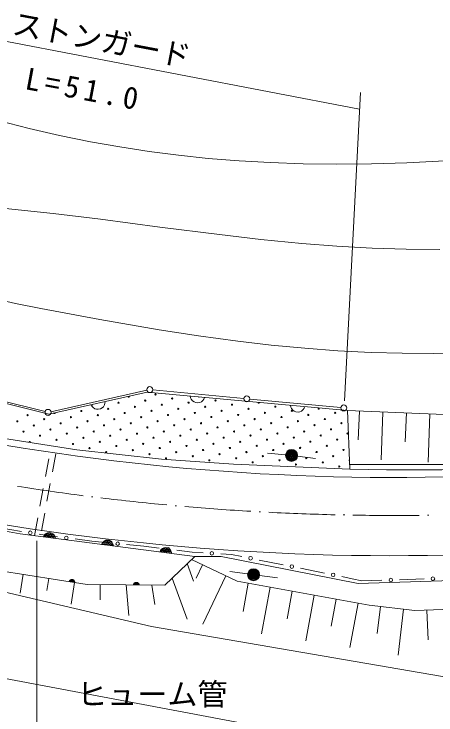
# Model space of a CAD drawing. Units: millimetres, scale not verified. Extents: x 40000 to 680000, y 20000 to 380000.
# Drawn here: x 288944 to 324006, y 240202 to 298480 of the extents above; entities that cross this region are included whole.
import ezdxf
from ezdxf.enums import TextEntityAlignment as Align

# ---------------------------------------------------------------- set-up
doc = ezdxf.new("R2010")
doc.units = ezdxf.units.MM
doc.header["$LTSCALE"] = 1000
doc.linetypes.add('USER2', pattern=[2.5, 1.5, -1])
doc.layers.add('S-SUV', color=7, linetype='Continuous', lineweight=13)
doc.styles.add('ＭＳ ゴシック', font='')
doc.styles.get('ＭＳ ゴシック').set_extended_font_data('MS Gothic')

msp = doc.modelspace()

# ---------------------------------------------------------------- linework, layer by layer
at = {"layer": 'S-SUV'}
for p, q in [((278228, 298132), (317656, 290577)), ((316400, 266321), (317727, 291950)), ((287460, 289660), (290189, 288972)), ((290189, 288972), (292736, 288390)), ((292736, 288390), (295302, 287866)), ((295302, 287866), (297723, 287431)), ((297723, 287431), (300163, 287053)), ((300163, 287053), (302612, 286737)), ((302612, 286737), (305070, 286480)), ((305070, 286480), (307645, 286273)), ((307645, 286273), (310238, 286124)), ((321576, 286106), (324737, 286261)), ((310238, 286124), (312969, 286030)), ((312969, 286030), (315717, 285995)), ((315717, 285995), (318643, 286021)), ((318643, 286021), (321576, 286106)), ((288238, 282318), (292184, 281897)), ((292184, 281897), (296123, 281416)), ((296123, 281416), (301069, 280770)), ((301069, 280770), (306028, 280136)), ((306028, 280136), (309445, 279743)), ((309445, 279743), (312869, 279410)), ((312869, 279410), (315781, 279187)), ((315781, 279187), (318698, 279025)), ((318698, 279025), (321518, 278927)), ((321518, 278927), (324337, 278889)), ((286961, 274904), (289064, 274415)), ((289064, 274415), (291178, 273985)), ((291178, 273985), (296083, 273084)), ((296083, 273084), (301009, 272226)), ((301009, 272226), (304270, 271720)), ((304270, 271720), (307540, 271274)), ((307540, 271274), (310323, 270953)), ((310323, 270953), (313113, 270691)), ((313113, 270691), (315857, 270490)), ((315857, 270490), (318615, 270348)), ((271871, 270186), (291840, 265208)), ((318615, 270348), (321204, 270274)), ((321204, 270274), (323804, 270259)), ((323804, 270259), (326413, 270309)), ((285431, 266950), (291527, 265423)), ((291840, 265208), (300017, 267045)), ((292014, 265416), (299982, 267195)), ((300017, 267045), (316668, 265504)), ((300475, 267226), (308037, 266514)), ((303615, 266574), (303583, 266715)), ((303676, 266450), (303615, 266574)), ((303780, 266308), (303676, 266450)), ((304635, 266362), (304509, 266241)), ((304717, 266472), (304635, 266362)), ((304778, 266605), (304717, 266472)), ((308535, 266467), (316097, 265754)), ((295418, 265870), (295343, 265995)), ((295513, 265772), (295418, 265870)), ((295657, 265669), (295513, 265772)), ((296371, 265829), (296258, 265730)), ((296453, 265983), (296371, 265829)), ((296498, 266113), (296453, 265983)), ((296514, 266258), (296498, 266113)), ((303905, 266224), (303780, 266308)), ((304041, 266170), (303905, 266224)), ((304227, 266152), (304041, 266170)), ((304371, 266181), (304227, 266152)), ((304509, 266241), (304371, 266181)), ((311940, 265803), (311908, 265945)), ((312001, 265680), (311940, 265803)), ((313103, 265834), (313042, 265701)), ((295801, 265627), (295657, 265669)), ((295948, 265617), (295801, 265627)), ((296129, 265658), (295948, 265617)), ((296258, 265730), (296129, 265658)), ((312105, 265538), (312001, 265680)), ((312230, 265454), (312105, 265538)), ((312367, 265399), (312230, 265454)), ((312552, 265382), (312367, 265399)), ((312696, 265411), (312552, 265382)), ((312834, 265470), (312696, 265411)), ((312960, 265591), (312834, 265470)), ((313042, 265701), (312960, 265591)), ((316668, 265504), (316846, 260645)), ((316668, 265504), (326435, 265116)), ((317645, 265466), (317550, 263088)), ((319598, 265388), (319440, 261409)), ((321552, 265310), (321456, 262913)), ((323505, 265233), (323345, 261221)), ((294151, 262245), (285204, 263667)), ((301203, 261475), (294151, 262245)), ((311508, 261825), (310014, 261964)), ((312502, 261717), (313990, 261530)), ((307187, 261060), (301203, 261475)), ((316846, 260645), (307187, 261060)), ((325498, 261020), (316832, 261020)), ((277496, 257384), (289466, 255257)), ((287568, 255800), (289571, 255470)), ((291510, 255207), (291621, 255304)), ((291621, 255304), (291738, 255349)), ((291622, 255293), (292222, 255216)), ((291738, 255349), (291859, 255371)), ((292114, 255293), (291744, 255341)), ((291859, 255371), (292013, 255351)), ((292013, 255351), (292125, 255299)), ((292125, 255299), (292226, 255225)), ((303961, 253385), (289466, 255257)), ((291021, 255231), (291173, 255206)), ((291173, 255206), (292557, 255026)), ((291386, 255009), (291441, 255118)), ((292378, 254881), (291386, 255009)), ((291419, 255067), (292361, 254946)), ((291441, 255118), (291510, 255207)), ((292345, 255011), (291452, 255126)), ((291497, 255183), (292313, 255078)), ((292276, 255146), (291555, 255239)), ((292226, 255225), (292309, 255104)), ((292309, 255104), (292356, 255000)), ((292356, 255000), (292378, 254881)), ((294015, 254836), (295400, 254655)), ((296342, 254583), (296453, 254680)), ((296453, 254680), (296569, 254725)), ((296569, 254725), (296691, 254747)), ((296945, 254669), (296576, 254717)), ((296691, 254747), (296844, 254727)), ((296844, 254727), (296956, 254675)), ((290847, 254670), (290847, 237122)), ((295400, 254655), (296827, 254513)), ((296218, 254385), (296272, 254494)), ((297210, 254257), (296218, 254385)), ((296251, 254444), (297193, 254322)), ((296272, 254494), (296342, 254583)), ((297176, 254387), (296284, 254502)), ((296329, 254560), (297144, 254454)), ((297108, 254522), (296386, 254615)), ((296454, 254670), (297054, 254592)), ((296956, 254675), (297058, 254602)), ((297058, 254602), (297140, 254480)), ((297140, 254480), (297187, 254376)), ((297187, 254376), (297210, 254257)), ((298290, 254368), (299717, 254226)), ((299717, 254226), (301009, 254070)), ((301284, 254056), (301401, 254101)), ((301401, 254101), (301522, 254124)), ((301522, 254124), (301676, 254104)), ((301676, 254104), (301788, 254051)), ((301050, 253761), (301104, 253870)), ((302041, 253633), (301050, 253761)), ((301082, 253820), (302025, 253698)), ((301104, 253870), (301173, 253959)), ((302008, 253763), (301115, 253879)), ((301160, 253936), (301976, 253831)), ((301173, 253959), (301284, 254056)), ((301939, 253898), (301218, 253991)), ((301285, 254046), (301885, 253968)), ((301777, 254045), (301407, 254093)), ((301788, 254051), (301889, 253978)), ((301889, 253978), (301972, 253856)), ((301972, 253856), (302019, 253752)), ((302019, 253752), (302041, 253633)), ((302469, 253893), (303760, 253736)), ((303760, 253736), (304650, 253686)), ((306118, 253603), (307007, 253552)), ((307007, 253552), (307879, 253377)), ((303961, 253385), (301476, 250992)), ((303691, 253125), (307495, 251330)), ((303961, 253385), (306152, 253369)), ((306152, 253369), (317539, 251132)), ((309320, 253087), (311310, 252687)), ((295034, 251054), (284355, 252741)), ((303340, 252787), (303871, 251330)), ((304619, 252687), (304092, 251572)), ((312751, 252397), (314741, 251996)), ((289694, 251897), (289446, 250328)), ((306536, 251782), (304635, 247755)), ((308352, 251931), (306866, 252137)), ((309343, 251800), (310831, 251611)), ((317539, 251132), (350774, 252200)), ((300380, 247546), (283147, 251597)), ((291830, 251560), (291670, 250549)), ((293517, 251293), (293546, 251347)), ((294011, 251215), (293517, 251293)), ((293534, 251322), (294004, 251248)), ((293546, 251347), (293582, 251390)), ((293996, 251281), (293552, 251351)), ((293575, 251379), (293981, 251315)), ((293582, 251390), (293639, 251437)), ((293964, 251349), (293605, 251406)), ((293639, 251437), (293698, 251458)), ((293639, 251432), (293938, 251385)), ((293966, 251222), (293681, 249422)), ((293698, 251458), (293759, 251468)), ((293885, 251425), (293701, 251454)), ((293759, 251468), (293835, 251455)), ((293835, 251455), (293890, 251428)), ((293890, 251428), (293940, 251390)), ((293940, 251390), (293979, 251328)), ((293979, 251328), (294002, 251275)), ((294002, 251275), (294011, 251215)), ((298950, 251177), (299005, 251207)), ((299005, 251207), (299064, 251225)), ((299195, 251201), (299009, 251203)), ((299064, 251225), (299142, 251224)), ((299142, 251224), (299200, 251205)), ((299200, 251205), (299255, 251175)), ((302097, 251590), (303318, 248170)), ((307495, 251330), (318442, 249329)), ((316182, 251706), (317054, 251531)), ((317054, 251531), (317850, 251347)), ((317850, 251347), (319520, 251400)), ((320989, 251447), (323018, 251511)), ((301476, 250992), (295034, 251054)), ((296107, 251043), (296095, 249762)), ((298255, 251023), (298471, 248476)), ((298851, 251017), (298872, 251074)), ((299351, 251012), (298851, 251017)), ((298864, 251048), (299339, 251044)), ((298872, 251074), (298901, 251123)), ((299327, 251075), (298877, 251079)), ((298896, 251111), (299307, 251107)), ((298901, 251123), (298950, 251177)), ((299285, 251138), (298921, 251142)), ((298951, 251172), (299254, 251170)), ((299255, 251175), (299303, 251119)), ((299303, 251119), (299333, 251070)), ((299333, 251070), (299351, 251012)), ((300402, 251002), (300649, 249397)), ((308407, 251163), (307978, 248811)), ((310232, 250829), (309521, 246938)), ((312056, 250496), (311635, 248190)), ((313881, 250163), (313188, 246370)), ((315705, 249829), (315295, 247584)), ((317530, 249496), (316855, 245805)), ((322262, 248879), (338177, 249491)), ((318442, 249329), (322262, 248879)), ((319397, 249217), (319133, 246975)), ((321307, 248992), (320860, 245188)), ((323257, 248918), (323352, 246444)), ((326713, 243022), (300380, 247546)), ((283929, 244046), (309809, 239154))]:
    msp.add_line(p, q, dxfattribs=at)
at = {"layer": 'S-SUV', "linetype": 'USER2'}
for p, q in [((290638, 255105), (291926, 261996)), ((292418, 261904), (291134, 255041))]:
    msp.add_line(p, q, dxfattribs=at)
at = {"layer": 'S-SUV'}
for centre, radius in [((300226, 267250), 249), ((299849, 266340), 49.8), ((300706, 266855), 49.8), ((302078, 266513), 49.8), ((305680, 266344), 49.8), ((308286, 266490), 249), ((297619, 266167), 49.8), ((298992, 265825), 49.8), ((301221, 265998), 49.8), ((303450, 266171), 49.8), ((304823, 265829), 49.8), ((307052, 266002), 49.8), ((310654, 265833), 49.8), ((316346, 265731), 249), ((290074, 265133), 49.8), ((291770, 265362), 249), ((294533, 265479), 49.8), ((295905, 265137), 49.8), ((296762, 265652), 49.8), ((298135, 265310), 49.8), ((300364, 265483), 49.8), ((301736, 265141), 49.8), ((302593, 265656), 49.8), ((303965, 265314), 49.8), ((306195, 265487), 49.8), ((307567, 265145), 49.8), ((308424, 265660), 49.8), ((309796, 265318), 49.8), ((312026, 265491), 49.8), ((313398, 265149), 49.8), ((314255, 265664), 49.8), ((315627, 265322), 49.8), ((289217, 264618), 49.8), ((291446, 264791), 49.8), ((293676, 264964), 49.8), ((295048, 264622), 49.8), ((297277, 264795), 49.8), ((299507, 264968), 49.8), ((300879, 264626), 49.8), ((303108, 264799), 49.8), ((305338, 264972), 49.8), ((306710, 264630), 49.8), ((308939, 264803), 49.8), ((311169, 264976), 49.8), ((312541, 264634), 49.8), ((314770, 264807), 49.8), ((290589, 264276), 49.8), ((292819, 264449), 49.8), ((294191, 264107), 49.8), ((296420, 264280), 49.8), ((298650, 264453), 49.8), ((300022, 264111), 49.8), ((302251, 264284), 49.8), ((304481, 264457), 49.8), ((305853, 264115), 49.8), ((308082, 264288), 49.8), ((310312, 264461), 49.8), ((311684, 264119), 49.8), ((313913, 264292), 49.8), ((316142, 264465), 49.8), ((289732, 263761), 49.8), ((291104, 263419), 49.8), ((291962, 263934), 49.8), ((293334, 263592), 49.8), ((295563, 263765), 49.8), ((296935, 263423), 49.8), ((297792, 263938), 49.8), ((299165, 263596), 49.8), ((301394, 263769), 49.8), ((302766, 263427), 49.8), ((303623, 263942), 49.8), ((304996, 263600), 49.8), ((307225, 263773), 49.8), ((308597, 263431), 49.8), ((309454, 263946), 49.8), ((310827, 263604), 49.8), ((313056, 263777), 49.8), ((314428, 263435), 49.8), ((315285, 263950), 49.8), ((316658, 263608), 49.8), ((292477, 263077), 49.8), ((294706, 263250), 49.8), ((296078, 262908), 49.8), ((298308, 263081), 49.8), ((300537, 263254), 49.8), ((301909, 262912), 49.8), ((304139, 263085), 49.8), ((306368, 263258), 49.8), ((307740, 262916), 49.8), ((309969, 263089), 49.8), ((312199, 263262), 49.8), ((313571, 262920), 49.8), ((315800, 263093), 49.8), ((293849, 262735), 49.8), ((295221, 262393), 49.8), ((297450, 262566), 49.8), ((298823, 262224), 49.8), ((299680, 262739), 49.8), ((301052, 262397), 49.8), ((303281, 262570), 49.8), ((304654, 262228), 49.8), ((305511, 262743), 49.8), ((306883, 262401), 49.8), ((309112, 262574), 49.8), ((310485, 262232), 49.8), ((311342, 262747), 49.8), ((312005, 261779), 498), ((312714, 262405), 49.8), ((314943, 262578), 49.8), ((316316, 262236), 49.8), ((296593, 262051), 49.8), ((300195, 261882), 49.8), ((302424, 262055), 49.8), ((303796, 261713), 49.8), ((306026, 261886), 49.8), ((308255, 262059), 49.8), ((309627, 261717), 49.8), ((312005, 261779), 440), ((312005, 261779), 382), ((312005, 261779), 322), ((312005, 261779), 265), ((311857, 261890), 49.8), ((312005, 261779), 195), ((312005, 261779), 135), ((312005, 261779), 77.5), ((312005, 261779), 15), ((314086, 262063), 49.8), ((315458, 261721), 49.8), ((301567, 261540), 49.8), ((305169, 261371), 49.8), ((307398, 261544), 49.8), ((308770, 261202), 49.8), ((311000, 261375), 49.8), ((313229, 261548), 49.8), ((314601, 261206), 49.8), ((312372, 261033), 49.8), ((315973, 260864), 49.8), ((290296, 255351), 149), ((293286, 254931), 149), ((297558, 254441), 149), ((301739, 253981), 149), ((305384, 253644), 149), ((308599, 253232), 149), ((308847, 251863), 498), ((312030, 252542), 149), ((308847, 251863), 440), ((308847, 251863), 382), ((308847, 251863), 322), ((308847, 251863), 265), ((308847, 251863), 195), ((308847, 251863), 135), ((308847, 251863), 77.5), ((308847, 251863), 15), ((315462, 251851), 149), ((320254, 251423), 149), ((323753, 251534), 149)]:
    msp.add_circle(centre, radius, dxfattribs=at)
for centre, radius, start, end in [((320457, 455166), 195216, 254.64177, 283.33177), ((298477, 266682), 49.8, 173.71695, 31.60424), ((304308, 266686), 49.8, 224.82704, 304.60025), ((295390, 265994), 49.8, 179.78604, 25.53517), ((309281, 266175), 49.8, 160.2561, 9.1712), ((292304, 265306), 49.8, 185.71094, 19.61025), ((321995, 449441), 188866, 268.43774, 283.2796), ((290247, 262904), 49.8, 302.31097, 219.62674), ((316831, 261379), 49.8, 105.38879, 258.80151), ((320293, 454571), 201128, 254.65659, 283.46506), ((320491, 459800), 203011, 261.14351, 262.69809), ((320491, 459800), 203011, 262.89241, 262.92479), ((320491, 459800), 203011, 263.11911, 264.67369), ((320491, 459800), 203011, 264.86801, 264.90041), ((320491, 459800), 203011, 265.09473, 266.64931), ((320491, 459800), 203011, 266.84363, 266.87601), ((320491, 459800), 203011, 267.07033, 268.62491), ((320491, 459800), 203011, 268.81923, 268.85162), ((320491, 459800), 203011, 269.04594, 270.60052), ((320491, 459800), 203011, 270.79485, 270.82722)]:
    msp.add_arc(centre, radius, start, end, dxfattribs=at)

# ---------------------------------------------------------------- texts
at = {"layer": 'S-SUV', "style": 'ＭＳ ゴシック'}
msp.add_text('ストンガード', height=1833, rotation=349.2, dxfattribs=at).set_placement((288593, 296294), align=Align.BOTTOM_LEFT)
msp.add_text('ヒューム管', height=1833, dxfattribs=at).set_placement((294181, 240466), align=Align.BOTTOM_LEFT)
at = {"layer": 'S-SUV', "insert": (289757, 292223), "char_height": 1833, "attachment_point": 7, "rotation": 349.4, "style": 'ＭＳ ゴシック'}
msp.add_mtext('\\T1.32;L=51.0', dxfattribs=at)

doc.saveas('drawing.dxf')
